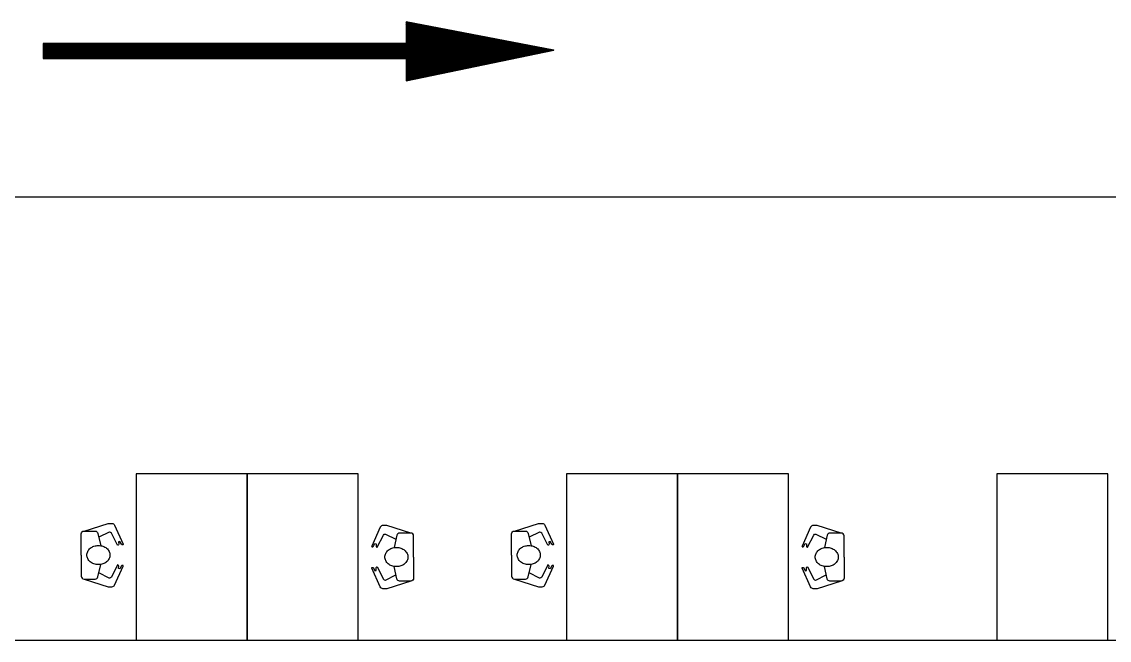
# Model space of a CAD drawing. Extents: x 539033 to 804858, y 468425 to 1263560.
# Drawn here: x 703652 to 711486, y 509241 to 513700 of the extents above; entities that cross this region are included whole.
import ezdxf

# ---------------------------------------------------------------- set-up
doc = ezdxf.new("R2010")
doc.units = 0
doc.header["$LTSCALE"] = 1000
doc.header["$MEASUREMENT"] = 0
for name, pattern in [('3', [5, 2.5, -1.25, 0, -1.25]), ('DASH', [0.35, 0.25, -0.1]), ('DASHED', [0.75, 0.5, -0.25])]:
    doc.linetypes.add(name, pattern=pattern)
doc.layers.get('0').update_dxf_attribs({"linetype": 'CONTINUOUS'})
for name, color, linetype in [('11', 230, 'CONTINUOUS'), ('C', 1, 'CONTINUOUS'), ('DIM', 6, 'CONTINUOUS'), ('L2', 7, 'CONTINUOUS'), ('摄像头', 7, 'CONTINUOUS'), ('流水线', 4, 'CONTINUOUS'), ('虛線', 7, 'DASH')]:
    doc.layers.add(name, color=color, linetype=linetype)
doc.layers.add('7', color=7, linetype='3', lineweight=9)

# ---------------------------------------------------------------- blocks, each defined once
blk = doc.blocks.new('工位')
at = {"layer": '11', "color": 230}
for points in [[(-208.3, -155.1), (-275, 53.2), (-275, 87.1, -0.294108), (-260.3, 109.9), (-95.9, 184.6, -0.446254), (-90.2, 182.1), (-89.5, 180, -0.364113), (-93.5, 170), (-119, 156.4), (-116, 144.5), (-95.4, 146.7, -0.368169), (-86.4, 140.6), (-85.3, 136.6), (-191, 82, 0.280456), (-200, 67.2), (-200, 63.5), (-154.3, -26.2)], [(208.3, -155.1), (275, 53.2), (275, 87.1, 0.294108), (260.3, 109.9), (95.9, 184.6, 0.446254), (90.2, 182.1), (89.5, 180, 0.364113), (93.5, 170), (119, 156.4), (116, 144.5), (95.4, 146.7, 0.368169), (86.4, 140.6), (85.3, 136.6), (191, 82, -0.280456), (200, 67.2), (200, 63.5), (154.3, -26.2)], [(0, -180.1), (-183.3, -180.1, -0.414214), (-208.3, -155.1), (-208.3, -58.4, -0.350404), (-188.9, -34.1), (-81.6, -9.8)], [(0, -180.1), (183.3, -180.1, 0.414214), (208.3, -155.1), (208.3, -58.4, 0.350404), (188.9, -34.1), (81.6, -9.8)]]:
    blk.add_lwpolyline(points, format="xyb", dxfattribs=at)
blk.add_lwpolyline([(0, 69.9, 0.115836), (-31.1, 62.6, 0.104065), (-58.9, 40.6, 0.09084), (-76.8, 8.9, 0.083285), (-83.3, -30.1, 0.083285), (-76.8, -69.2, 0.09084), (-58.9, -100.8, 0.104065), (-31.1, -122.8, 0.115836), (0, -130.1, 0.115836), (31.1, -122.8, 0.104065), (58.9, -100.8, 0.09084), (76.8, -69.2, 0.083285), (83.3, -30.1, 0.083285), (76.8, 8.9, 0.09084), (58.9, 40.6, 0.104065), (31.1, 62.6, 0.115836)], format="xyb", close=True, dxfattribs=at)
blk = doc.blocks.new('A$C048B24C4')
blk.add_blockref('工位', (275, 180.1))
blk = doc.blocks.new('555')
at = {"xscale": -1, "rotation": 180}
blk.add_blockref('A$C048B24C4', (-275, 250), dxfattribs=at)
blk = doc.blocks.new('A$C2E7C497D')
at = {"xscale": -1}
blk.add_blockref('555', (275, 114.8), dxfattribs=at)
blk = doc.blocks.new('A$C64297987')
at = {"layer": '流水线', "linetype": 'DASHED', "rotation": 180}
blk.add_blockref('A$C2E7C497D', (550, 364.8), dxfattribs=at)
blk = doc.blocks.new('A$C1BEA0190')
at = {"layer": '流水线', "linetype": 'DASHED'}
blk.add_blockref('A$C64297987', (0, 0), dxfattribs=at)
blk = doc.blocks.new('A$C31781135')
at = {"layer": 'C', "color": 7, "linetype": 'Continuous', "xscale": -0.6, "yscale": 0.6, "zscale": 0.6, "rotation": 180}
blk.add_blockref('A$C1BEA0190', (0, 218.9), dxfattribs=at)
blk = doc.blocks.new('A$C5F623BC8')
at = {"layer": 'DIM', "linetype": 'Continuous', "xscale": 3.6, "yscale": 3.6, "zscale": 3.6}
blk.add_blockref('A$C31781135', (0, 0), dxfattribs=at)
blk = doc.blocks.new('A$C3CBE0720')
at = {"layer": '7', "linetype": 'Continuous', "xscale": -0.384, "yscale": 0.384, "zscale": 0.384, "rotation": 180}
blk.add_blockref('A$C5F623BC8', (0, 302.6), dxfattribs=at)
blk = doc.blocks.new('A$C55651892')
at = {"linetype": 'ByBlock'}
blk.add_blockref('A$C3CBE0720', (0, 0), dxfattribs=at)
blk = doc.blocks.new('A$C458E0670')
at = {"linetype": 'ByBlock', "xscale": -1}
blk.add_blockref('A$C55651892', (456.2, 0), dxfattribs=at)
blk = doc.blocks.new('0')
at = {"layer": 'L2', "rotation": 90}
blk.add_blockref('A$C458E0670', (-163.5, -202.4), dxfattribs=at)
blk = doc.blocks.new('A$C0F10309A')
at = {"color": 5, "linetype": 'DASHED', "xscale": -1, "rotation": 270}
blk.add_blockref('0', (202.4, 466), dxfattribs=at)
blk = doc.blocks.new('A$C226D065B')
at = {"xscale": -1, "rotation": 180}
blk.add_blockref('A$C0F10309A', (0, 302.6), dxfattribs=at)
blk = doc.blocks.new('A$C6B1D6D7B')
at = {"lineweight": 25, "ltscale": 100}
h = blk.add_hatch(dxfattribs=at)
h.set_pattern_fill('ANSI31', color=3, scale=30, angle=91, style=0)
h.paths.add_polyline_path([(710, 2798), (340, 4573), (0, 2798)])
h.paths.add_polyline_path([(261, 2798), (261, -1560), (442, -1560), (442, 2798)])
at = {"color": 0, "linetype": 'Continuous'}
for points in [[(710, 2798), (340, 4573), (0, 2798)], [(261, 2798), (261, -1560), (442, -1560), (442, 2798)]]:
    blk.add_lwpolyline(points, close=True, dxfattribs=at)

msp = doc.modelspace()

# ---------------------------------------------------------------- linework, layer by layer
at = {"color": 3}
msp.add_line((698845.6, 509240.9), (745565.6, 509240.9), dxfattribs=at)
at = {"color": 0}
for points in [[(704475.7, 509240.9), (705275.7, 509240.9), (705275.7, 510440.9), (704475.7, 510440.9), (704475.7, 509240.9)], [(705275.7, 509240.9), (706075.7, 509240.9), (706075.7, 510440.9), (705275.7, 510440.9), (705275.7, 509240.9)], [(707575.7, 509240.9), (708375.7, 509240.9), (708375.7, 510440.9), (707575.7, 510440.9), (707575.7, 509240.9)], [(708375.7, 509240.9), (709175.7, 509240.9), (709175.7, 510440.9), (708375.7, 510440.9), (708375.7, 509240.9)], [(710675.7, 509240.9), (711475.7, 509240.9), (711475.7, 510440.9), (710675.7, 510440.9), (710675.7, 509240.9)]]:
    msp.add_lwpolyline(points, dxfattribs=at)
at = {"layer": '摄像头', "color": 2, "lineweight": 25, "ltscale": 100}
msp.add_line((697102.9, 512438.8), (747045.2, 512438.8), dxfattribs=at)

# ---------------------------------------------------------------- block references
for p, rotation in [((704079.8, 510083.2), 270), ((706475.1, 509612.8), 90), ((707179.7, 510083.2), 270), ((709575.1, 509612.8), 90)]:
    msp.add_blockref('A$C226D065B', p, dxfattribs=dict(rotation=rotation))
at = {"layer": '虛線', "color": 3, "linetype": 'ByBlock', "xscale": 0.5999999999767169, "yscale": 0.5999999999767169, "zscale": 0.6, "rotation": 270}
msp.add_blockref('A$C6B1D6D7B', (704741.8, 513700.4), dxfattribs=at)

doc.saveas('drawing.dxf')
